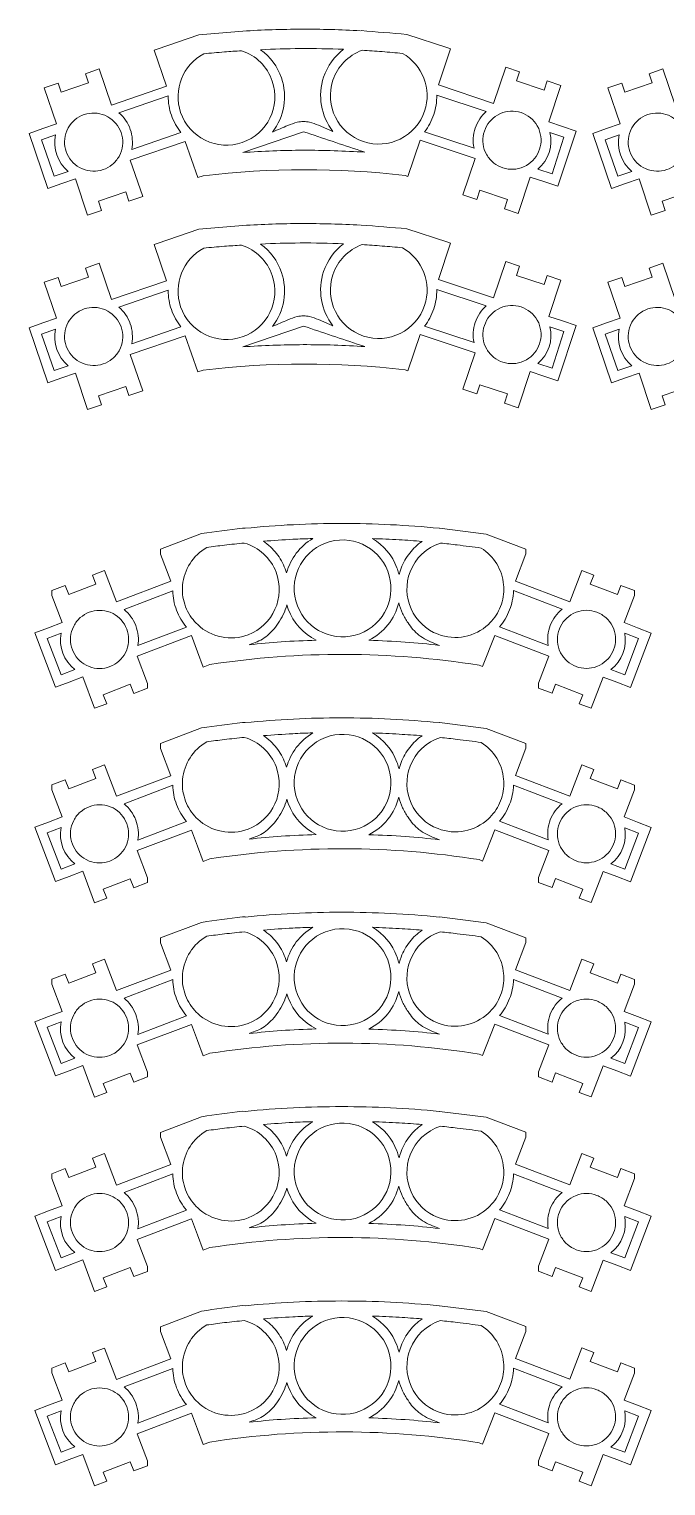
# Model space of a CAD drawing. Header units: millimetres. Extents: x 111 to 659, y 345 to 953.
# Drawn here: x 110.7 to 176.2, y 643.6 to 793.5 of the extents above; entities that cross this region are included whole.
import ezdxf

# ---------------------------------------------------------------- set-up
doc = ezdxf.new("R2010")
doc.units = ezdxf.units.MM
doc.header["$MEASUREMENT"] = 0
doc.layers.get('0').update_dxf_attribs({"linetype": 'CONTINUOUS', "lineweight": 0})

msp = doc.modelspace()

# ---------------------------------------------------------------- linework, layer by layer
for p, q in [((132.69, 793.25), (128.18, 792.86)), ((153.78, 791.52), (149.57, 792.91)), ((128.18, 792.86), (123.87, 791.41)), ((152.83, 787.71), (154.08, 791.42)), ((123.57, 791.3), (124.85, 787.57)), ((123.87, 790.41), (123.87, 790.41)), ((117.93, 789.36), (116.51, 788.87)), ((116.51, 788.87), (116.83, 787.93)), ((119.19, 785.63), (117.93, 789.36)), ((159.75, 789.53), (158.5, 785.8)), ((161.16, 789.07), (159.75, 789.53)), ((160.85, 788.12), (161.16, 789.07)), ((175.93, 789.36), (174.51, 788.87)), ((174.51, 788.87), (174.83, 787.93)), ((177.19, 785.63), (175.93, 789.36)), ((113.68, 787.91), (112.27, 787.43)), ((112.27, 787.43), (113.54, 783.7)), ((114, 786.97), (113.68, 787.91)), ((116.83, 787.93), (114, 786.97)), ((124.85, 787.57), (119.19, 785.63)), ((158.5, 785.8), (152.83, 787.71)), ((163.69, 787.17), (160.85, 788.12)), ((164.01, 788.12), (163.69, 787.17)), ((165.42, 787.64), (164.01, 788.12)), ((164.17, 783.9), (165.42, 787.64)), ((171.68, 787.91), (170.27, 787.43)), ((170.27, 787.43), (171.54, 783.7)), ((172, 786.97), (171.68, 787.91)), ((174.83, 787.93), (172, 786.97)), ((112.12, 783.22), (110.71, 782.73)), ((110.71, 782.73), (112.64, 777.07)), ((113.54, 783.7), (112.12, 783.22)), ((165.59, 783.43), (164.17, 783.9)), ((165.1, 777.28), (167.01, 782.95)), ((167.01, 782.95), (165.59, 783.43)), ((170.12, 783.22), (168.71, 782.73)), ((168.71, 782.73), (170.64, 777.07)), ((171.54, 783.7), (170.12, 783.22)), ((121.12, 779.97), (126.78, 781.9)), ((126.78, 781.9), (128.06, 778.18)), ((149.67, 778.3), (150.93, 782.03)), ((150.93, 782.03), (156.6, 780.14)), ((122.4, 776.24), (121.12, 779.97)), ((156.6, 780.14), (155.35, 776.4)), ((114.06, 777.56), (115.47, 778.04)), ((115.47, 778.04), (116.73, 774.31)), ((128.06, 778.18), (128.61, 778.36)), ((149.39, 778.39), (149.67, 778.3)), ((161.02, 774.5), (162.27, 778.23)), ((162.27, 778.23), (163.68, 777.76)), ((172.06, 777.56), (173.47, 778.04)), ((173.47, 778.04), (174.73, 774.31)), ((112.64, 777.07), (114.06, 777.56)), ((117.83, 775.74), (120.66, 776.7)), ((120.66, 776.7), (120.98, 775.77)), ((156.76, 775.92), (157.08, 776.87)), ((157.08, 776.87), (159.92, 775.92)), ((163.68, 777.76), (165.1, 777.28)), ((170.64, 777.07), (172.06, 777.56)), ((175.83, 775.74), (178.66, 776.7)), ((118.15, 774.8), (117.83, 775.74)), ((120.98, 775.77), (122.4, 776.24)), ((155.35, 776.4), (156.76, 775.92)), ((159.92, 775.92), (159.61, 774.97)), ((159.61, 774.97), (161.02, 774.5)), ((176.15, 774.8), (175.83, 775.74)), ((116.73, 774.31), (118.15, 774.8)), ((174.73, 774.31), (176.15, 774.8)), ((128.18, 772.86), (123.87, 771.41)), ((132.69, 773.25), (128.18, 772.86)), ((153.78, 771.52), (149.57, 772.91)), ((123.57, 771.3), (124.85, 767.57)), ((152.83, 767.71), (154.08, 771.42)), ((117.93, 769.36), (116.51, 768.87)), ((119.19, 765.63), (117.93, 769.36)), ((123.87, 770.41), (123.87, 770.41)), ((159.75, 769.53), (158.5, 765.8)), ((161.16, 769.07), (159.75, 769.53)), ((160.85, 768.12), (161.16, 769.07)), ((175.93, 769.36), (174.51, 768.87)), ((177.19, 765.63), (175.93, 769.36)), ((113.68, 767.91), (112.27, 767.43)), ((112.27, 767.43), (113.54, 763.7)), ((114, 766.97), (113.68, 767.91)), ((116.83, 767.93), (114, 766.97)), ((116.51, 768.87), (116.83, 767.93)), ((124.85, 767.57), (119.19, 765.63)), ((158.5, 765.8), (152.83, 767.71)), ((163.69, 767.17), (160.85, 768.12)), ((164.01, 768.12), (163.69, 767.17)), ((165.42, 767.64), (164.01, 768.12)), ((164.17, 763.9), (165.42, 767.64)), ((171.68, 767.91), (170.27, 767.43)), ((170.27, 767.43), (171.54, 763.7)), ((172, 766.97), (171.68, 767.91)), ((174.83, 767.93), (172, 766.97)), ((174.51, 768.87), (174.83, 767.93)), ((112.12, 763.22), (110.71, 762.73)), ((113.54, 763.7), (112.12, 763.22)), ((165.59, 763.43), (164.17, 763.9)), ((165.1, 757.28), (167.01, 762.95)), ((167.01, 762.95), (165.59, 763.43)), ((170.12, 763.22), (168.71, 762.73)), ((171.54, 763.7), (170.12, 763.22)), ((110.71, 762.73), (112.64, 757.07)), ((121.12, 759.97), (126.78, 761.9)), ((126.78, 761.9), (128.06, 758.18)), ((149.67, 758.3), (150.93, 762.03)), ((150.93, 762.03), (156.6, 760.14)), ((168.71, 762.73), (170.64, 757.07)), ((122.4, 756.24), (121.12, 759.97)), ((156.6, 760.14), (155.35, 756.4)), ((112.64, 757.07), (114.06, 757.56)), ((114.06, 757.56), (115.47, 758.04)), ((115.47, 758.04), (116.73, 754.31)), ((128.06, 758.18), (128.61, 758.36)), ((149.39, 758.39), (149.67, 758.3)), ((161.02, 754.5), (162.27, 758.23)), ((162.27, 758.23), (163.68, 757.76)), ((163.68, 757.76), (165.1, 757.28)), ((170.64, 757.07), (172.06, 757.56)), ((172.06, 757.56), (173.47, 758.04)), ((173.47, 758.04), (174.73, 754.31)), ((117.83, 755.74), (120.66, 756.7)), ((118.15, 754.8), (117.83, 755.74)), ((120.66, 756.7), (120.98, 755.77)), ((120.98, 755.77), (122.4, 756.24)), ((155.35, 756.4), (156.76, 755.92)), ((156.76, 755.92), (157.08, 756.87)), ((157.08, 756.87), (159.92, 755.92)), ((159.92, 755.92), (159.61, 754.97)), ((175.83, 755.74), (178.66, 756.7)), ((176.15, 754.8), (175.83, 755.74)), ((116.73, 754.31), (118.15, 754.8)), ((159.61, 754.97), (161.02, 754.5)), ((174.73, 754.31), (176.15, 754.8)), ((132.65, 742.12), (132.93, 742.1)), ((157.74, 741.5), (152.92, 742.1)), ((128.45, 741.55), (124.21, 739.94)), ((161.83, 739.96), (157.74, 741.5)), ((124.21, 739.44), (124.21, 739.94)), ((124.21, 739.44), (125.28, 736.64)), ((160.75, 736.67), (161.83, 739.46)), ((161.83, 739.96), (161.83, 739.46)), ((118.45, 737.75), (117.22, 737.28)), ((119.69, 734.52), (118.45, 737.75)), ((167.58, 737.76), (166.34, 734.53)), ((168.81, 737.28), (167.58, 737.76)), ((114.43, 736.22), (113.04, 735.69)), ((114.78, 735.29), (114.43, 736.22)), ((117.58, 736.35), (114.78, 735.29)), ((117.22, 737.28), (117.58, 736.35)), ((125.28, 736.64), (119.69, 734.52)), ((166.34, 734.53), (160.75, 736.67)), ((168.45, 736.36), (168.81, 737.28)), ((171.24, 735.29), (168.45, 736.36)), ((171.6, 736.22), (171.24, 735.29)), ((172.99, 735.68), (171.6, 736.22)), ((113.04, 735.69), (113.04, 735.19)), ((113.04, 735.19), (114.09, 732.39)), ((171.93, 732.39), (172.99, 735.18)), ((172.99, 735.18), (172.99, 735.68)), ((112.7, 731.86), (111.3, 731.33)), ((114.09, 732.39), (112.7, 731.86)), ((173.32, 731.86), (171.93, 732.39)), ((174.72, 731.32), (173.32, 731.86)), ((111.3, 731.33), (113.43, 725.74)), ((121.81, 728.93), (127.4, 731.05)), ((127.4, 731.05), (128.04, 729.39)), ((157.37, 727.86), (158.62, 731.08)), ((158.62, 731.08), (164.2, 728.94)), ((172.57, 725.73), (174.72, 731.32)), ((122.88, 726.14), (121.81, 728.93)), ((128.04, 729.39), (128.63, 727.82)), ((164.2, 728.94), (163.12, 726.16)), ((128.63, 727.82), (129.31, 728.08)), ((157.01, 728), (157.37, 727.86)), ((157.54, 728.3), (157.54, 728.3)), ((113.43, 725.74), (114.82, 726.27)), ((114.82, 726.27), (116.23, 726.81)), ((116.23, 726.81), (117.45, 723.57)), ((118.33, 724.97), (121.12, 726.04)), ((121.12, 726.04), (121.48, 725.1)), ((121.48, 725.1), (122.88, 725.64)), ((122.88, 726.14), (122.88, 725.64)), ((163.12, 725.66), (163.12, 726.16)), ((163.12, 725.66), (164.53, 725.12)), ((164.53, 725.12), (164.88, 726.05)), ((164.88, 726.05), (167.67, 724.97)), ((168.54, 723.58), (169.78, 726.79)), ((169.78, 726.79), (171.18, 726.27)), ((171.18, 726.27), (172.57, 725.73)), ((117.45, 723.57), (118.69, 724.04)), ((118.69, 724.04), (118.33, 724.97)), ((167.67, 724.97), (167.31, 724.04)), ((167.31, 724.04), (168.54, 723.58)), ((128.45, 721.55), (124.21, 719.94)), ((132.65, 722.12), (132.93, 722.1)), ((157.74, 721.5), (152.92, 722.1)), ((161.83, 719.96), (157.74, 721.5)), ((124.21, 719.44), (124.21, 719.94)), ((160.75, 716.67), (161.83, 719.46)), ((161.83, 719.96), (161.83, 719.46)), ((124.21, 719.44), (125.28, 716.64)), ((118.45, 717.75), (117.22, 717.28)), ((117.22, 717.28), (117.58, 716.35)), ((119.69, 714.52), (118.45, 717.75)), ((125.28, 716.64), (119.69, 714.52)), ((166.34, 714.53), (160.75, 716.67)), ((167.58, 717.76), (166.34, 714.53)), ((168.81, 717.28), (167.58, 717.76)), ((168.45, 716.36), (168.81, 717.28)), ((114.43, 716.22), (113.04, 715.69)), ((113.04, 715.69), (113.04, 715.19)), ((113.04, 715.19), (114.09, 712.39)), ((114.78, 715.29), (114.43, 716.22)), ((117.58, 716.35), (114.78, 715.29)), ((171.24, 715.29), (168.45, 716.36)), ((171.6, 716.22), (171.24, 715.29)), ((172.99, 715.68), (171.6, 716.22)), ((171.93, 712.39), (172.99, 715.18)), ((172.99, 715.18), (172.99, 715.68)), ((114.09, 712.39), (112.7, 711.86)), ((173.32, 711.86), (171.93, 712.39)), ((112.7, 711.86), (111.3, 711.33)), ((111.3, 711.33), (113.43, 705.74)), ((121.81, 708.93), (127.4, 711.05)), ((127.4, 711.05), (128.04, 709.39)), ((157.37, 707.86), (158.62, 711.08)), ((158.62, 711.08), (164.2, 708.94)), ((172.57, 705.73), (174.72, 711.32)), ((174.72, 711.32), (173.32, 711.86)), ((128.04, 709.39), (128.63, 707.82)), ((122.88, 706.14), (121.81, 708.93)), ((128.63, 707.82), (129.31, 708.08)), ((157.01, 708), (157.37, 707.86)), ((157.54, 708.3), (157.54, 708.3)), ((164.2, 708.94), (163.12, 706.16)), ((113.43, 705.74), (114.82, 706.27)), ((114.82, 706.27), (116.23, 706.81)), ((116.23, 706.81), (117.45, 703.57)), ((118.33, 704.97), (121.12, 706.04)), ((121.12, 706.04), (121.48, 705.1)), ((122.88, 706.14), (122.88, 705.64)), ((163.12, 705.66), (163.12, 706.16)), ((164.53, 705.12), (164.88, 706.05)), ((164.88, 706.05), (167.67, 704.97)), ((168.54, 703.58), (169.78, 706.79)), ((169.78, 706.79), (171.18, 706.27)), ((171.18, 706.27), (172.57, 705.73)), ((118.69, 704.04), (118.33, 704.97)), ((121.48, 705.1), (122.88, 705.64)), ((163.12, 705.66), (164.53, 705.12)), ((167.67, 704.97), (167.31, 704.04)), ((117.45, 703.57), (118.69, 704.04)), ((167.31, 704.04), (168.54, 703.58)), ((128.45, 701.55), (124.21, 699.94)), ((132.65, 702.12), (132.93, 702.1)), ((157.74, 701.5), (152.92, 702.1)), ((161.83, 699.96), (157.74, 701.5)), ((124.21, 699.44), (124.21, 699.94)), ((124.21, 699.44), (125.28, 696.64)), ((160.75, 696.67), (161.83, 699.46)), ((161.83, 699.96), (161.83, 699.46)), ((118.45, 697.75), (117.22, 697.28)), ((117.22, 697.28), (117.58, 696.35)), ((119.69, 694.52), (118.45, 697.75)), ((167.58, 697.76), (166.34, 694.53)), ((168.81, 697.28), (167.58, 697.76)), ((168.45, 696.36), (168.81, 697.28)), ((114.43, 696.22), (113.04, 695.69)), ((113.04, 695.69), (113.04, 695.19)), ((114.78, 695.29), (114.43, 696.22)), ((117.58, 696.35), (114.78, 695.29)), ((125.28, 696.64), (119.69, 694.52)), ((166.34, 694.53), (160.75, 696.67)), ((171.24, 695.29), (168.45, 696.36)), ((171.6, 696.22), (171.24, 695.29)), ((172.99, 695.68), (171.6, 696.22)), ((172.99, 695.18), (172.99, 695.68)), ((113.04, 695.19), (114.09, 692.39)), ((171.93, 692.39), (172.99, 695.18)), ((112.7, 691.86), (111.3, 691.33)), ((111.3, 691.33), (113.43, 685.74)), ((114.09, 692.39), (112.7, 691.86)), ((121.81, 688.93), (127.4, 691.05)), ((127.4, 691.05), (128.04, 689.39)), ((157.37, 687.86), (158.62, 691.08)), ((158.62, 691.08), (164.2, 688.94)), ((173.32, 691.86), (171.93, 692.39)), ((172.57, 685.73), (174.72, 691.32)), ((174.72, 691.32), (173.32, 691.86)), ((122.88, 686.14), (121.81, 688.93)), ((128.04, 689.39), (128.63, 687.82)), ((128.63, 687.82), (129.31, 688.08)), ((157.01, 688), (157.37, 687.86)), ((157.54, 688.3), (157.54, 688.3)), ((164.2, 688.94), (163.12, 686.16)), ((114.82, 686.27), (116.23, 686.81)), ((116.23, 686.81), (117.45, 683.57)), ((168.54, 683.58), (169.78, 686.79)), ((169.78, 686.79), (171.18, 686.27)), ((113.43, 685.74), (114.82, 686.27)), ((118.33, 684.97), (121.12, 686.04)), ((121.12, 686.04), (121.48, 685.1)), ((121.48, 685.1), (122.88, 685.64)), ((122.88, 686.14), (122.88, 685.64)), ((163.12, 685.66), (163.12, 686.16)), ((163.12, 685.66), (164.53, 685.12)), ((164.53, 685.12), (164.88, 686.05)), ((164.88, 686.05), (167.67, 684.97)), ((171.18, 686.27), (172.57, 685.73)), ((117.45, 683.57), (118.69, 684.04)), ((118.69, 684.04), (118.33, 684.97)), ((167.67, 684.97), (167.31, 684.04)), ((167.31, 684.04), (168.54, 683.58)), ((132.65, 682.12), (132.93, 682.1)), ((157.74, 681.5), (152.92, 682.1)), ((128.45, 681.55), (124.21, 679.94)), ((161.83, 679.96), (157.74, 681.5)), ((124.21, 679.44), (124.21, 679.94)), ((124.21, 679.44), (125.28, 676.64)), ((160.75, 676.67), (161.83, 679.46)), ((161.83, 679.96), (161.83, 679.46)), ((118.45, 677.75), (117.22, 677.28)), ((119.69, 674.52), (118.45, 677.75)), ((167.58, 677.76), (166.34, 674.53)), ((168.81, 677.28), (167.58, 677.76)), ((114.43, 676.22), (113.04, 675.69)), ((114.78, 675.29), (114.43, 676.22)), ((117.58, 676.35), (114.78, 675.29)), ((117.22, 677.28), (117.58, 676.35)), ((125.28, 676.64), (119.69, 674.52)), ((166.34, 674.53), (160.75, 676.67)), ((168.45, 676.36), (168.81, 677.28)), ((171.24, 675.29), (168.45, 676.36)), ((171.6, 676.22), (171.24, 675.29)), ((172.99, 675.68), (171.6, 676.22)), ((113.04, 675.69), (113.04, 675.19)), ((113.04, 675.19), (114.09, 672.39)), ((171.93, 672.39), (172.99, 675.18)), ((172.99, 675.18), (172.99, 675.68)), ((112.7, 671.86), (111.3, 671.33)), ((114.09, 672.39), (112.7, 671.86)), ((173.32, 671.86), (171.93, 672.39)), ((174.72, 671.32), (173.32, 671.86)), ((111.3, 671.33), (113.43, 665.74)), ((121.81, 668.93), (127.4, 671.05)), ((127.4, 671.05), (128.04, 669.39)), ((157.37, 667.86), (158.62, 671.08)), ((158.62, 671.08), (164.2, 668.94)), ((172.57, 665.73), (174.72, 671.32)), ((122.88, 666.14), (121.81, 668.93)), ((128.04, 669.39), (128.63, 667.82)), ((164.2, 668.94), (163.12, 666.16)), ((128.63, 667.82), (129.31, 668.08)), ((157.01, 668), (157.37, 667.86)), ((157.54, 668.3), (157.54, 668.3)), ((113.43, 665.74), (114.82, 666.27)), ((114.82, 666.27), (116.23, 666.81)), ((116.23, 666.81), (117.45, 663.57)), ((118.33, 664.97), (121.12, 666.04)), ((121.12, 666.04), (121.48, 665.1)), ((121.48, 665.1), (122.88, 665.64)), ((122.88, 666.14), (122.88, 665.64)), ((163.12, 665.66), (163.12, 666.16)), ((163.12, 665.66), (164.53, 665.12)), ((164.53, 665.12), (164.88, 666.05)), ((164.88, 666.05), (167.67, 664.97)), ((168.54, 663.58), (169.78, 666.79)), ((169.78, 666.79), (171.18, 666.27)), ((171.18, 666.27), (172.57, 665.73)), ((117.45, 663.57), (118.69, 664.04)), ((118.69, 664.04), (118.33, 664.97)), ((167.67, 664.97), (167.31, 664.04)), ((167.31, 664.04), (168.54, 663.58)), ((128.45, 661.55), (124.21, 659.94)), ((132.65, 662.12), (132.93, 662.1)), ((157.74, 661.5), (152.92, 662.1)), ((161.83, 659.96), (157.74, 661.5)), ((124.21, 659.44), (124.21, 659.94)), ((161.83, 659.96), (161.83, 659.46)), ((124.21, 659.44), (125.28, 656.64)), ((160.75, 656.67), (161.83, 659.46)), ((118.45, 657.75), (117.22, 657.28)), ((117.22, 657.28), (117.58, 656.35)), ((119.69, 654.52), (118.45, 657.75)), ((125.28, 656.64), (119.69, 654.52)), ((166.34, 654.53), (160.75, 656.67)), ((167.58, 657.76), (166.34, 654.53)), ((168.81, 657.28), (167.58, 657.76)), ((168.45, 656.36), (168.81, 657.28)), ((114.43, 656.22), (113.04, 655.69)), ((113.04, 655.69), (113.04, 655.19)), ((113.04, 655.19), (114.09, 652.39)), ((114.78, 655.29), (114.43, 656.22)), ((117.58, 656.35), (114.78, 655.29)), ((171.24, 655.29), (168.45, 656.36)), ((171.6, 656.22), (171.24, 655.29)), ((172.99, 655.68), (171.6, 656.22)), ((171.93, 652.39), (172.99, 655.18)), ((172.99, 655.18), (172.99, 655.68)), ((114.09, 652.39), (112.7, 651.86)), ((173.32, 651.86), (171.93, 652.39)), ((112.7, 651.86), (111.3, 651.33)), ((111.3, 651.33), (113.43, 645.74)), ((121.81, 648.93), (127.4, 651.05)), ((127.4, 651.05), (128.04, 649.39)), ((157.37, 647.86), (158.62, 651.08)), ((158.62, 651.08), (164.2, 648.94)), ((172.57, 645.73), (174.72, 651.32)), ((174.72, 651.32), (173.32, 651.86)), ((128.04, 649.39), (128.63, 647.82)), ((122.88, 646.14), (121.81, 648.93)), ((128.63, 647.82), (129.31, 648.08)), ((157.01, 648), (157.37, 647.86)), ((157.54, 648.3), (157.54, 648.3)), ((164.2, 648.94), (163.12, 646.16)), ((113.43, 645.74), (114.82, 646.27)), ((114.82, 646.27), (116.23, 646.81)), ((116.23, 646.81), (117.45, 643.57)), ((118.33, 644.97), (121.12, 646.04)), ((121.12, 646.04), (121.48, 645.1)), ((122.88, 646.14), (122.88, 645.64)), ((163.12, 645.66), (163.12, 646.16)), ((164.53, 645.12), (164.88, 646.05)), ((164.88, 646.05), (167.67, 644.97)), ((168.54, 643.58), (169.78, 646.79)), ((169.78, 646.79), (171.18, 646.27)), ((171.18, 646.27), (172.57, 645.73)), ((118.69, 644.04), (118.33, 644.97)), ((121.48, 645.1), (122.88, 645.64)), ((163.12, 645.66), (164.53, 645.12)), ((167.67, 644.97), (167.31, 644.04)), ((117.45, 643.57), (118.69, 644.04)), ((167.31, 644.04), (168.54, 643.58))]:
    msp.add_line(p, q)
at = {"linetype": 'Continuous'}
for p, q in [((123.87, 791.41), (123.57, 791.3)), ((153.78, 791.52), (154.08, 791.42)), ((154.08, 791.42), (154.08, 791.42)), ((123.87, 771.41), (123.57, 771.3)), ((153.78, 771.52), (154.08, 771.42)), ((154.08, 771.42), (154.08, 771.42))]:
    msp.add_line(p, q, dxfattribs=at)
for points in [[(141.01, 788.52, 0.249943), (141.96, 782.93), (140.47, 783.57, 0.040299), (139.57, 783.87, 0.061267), (138.95, 783.95, 0.063234), (138.29, 783.87, 0.040978), (137.32, 783.54, -0.000466), (135.78, 782.88, -0.020956), (135.75, 782.86, 0.251324), (136.67, 788.43, 0.155447), (134.52, 791.34, -0.011132), (138.58, 791.45, -0.01006), (143.07, 791.38, 0.150635), (141.01, 788.52)], [(135.73, 788.11, -0.414146), (132.62, 781.79, -0.415148), (126.3, 784.89, -0.36832), (128.67, 790.92, -0.004352), (130.8, 791.11, -0.005285), (132.57, 791.23, -0.23498), (135.73, 788.11)], [(141.96, 788.19, -0.11269), (143.1, 790.07, -0.111328), (144.96, 791.28, -0.005111), (147.03, 791.14, -0.005084), (149.12, 790.96, -0.360646), (151.4, 785.03, -0.414337), (145.1, 781.88, -0.414185), (141.96, 788.19)], [(121.12, 783.14, -0.132628), (121.26, 781.08), (126.32, 782.83, -0.041693), (125.78, 783.65, -0.038876), (125.34, 784.61, -0.042088), (125.1, 785.54, -0.03848), (125.01, 786.59), (119.95, 784.84, -0.066325), (120.64, 784.08, -0.064288), (121.12, 783.14)], [(156.6, 783.27, 0.132628), (156.49, 781.21), (151.4, 782.89, 0.041693), (151.93, 783.71, 0.038876), (152.35, 784.68, 0.042088), (152.58, 785.62, 0.03848), (152.65, 786.67), (157.74, 784.99, 0.066325), (157.07, 784.22, 0.064288), (156.6, 783.27)], [(116.37, 784.66, 0.088924), (115.41, 784.11, 0.092954), (114.73, 783.29), (114.58, 782.98, 0.087529), (114.36, 781.89, 0.092877), (114.52, 780.85, 0.186269), (115.89, 779.22), (116.2, 779.07, 0.18288), (118.32, 779, 0.092851), (119.25, 779.52, 0.088925), (119.96, 780.36), (120.11, 780.67, 0.184249), (120.17, 782.81, 0.087631), (119.62, 783.76, 0.090656), (118.8, 784.44), (118.49, 784.59, 0.184413), (116.37, 784.66)], [(161.32, 784.87, -0.088924), (162.29, 784.33, -0.092954), (162.98, 783.52), (163.14, 783.22, -0.087529), (163.38, 782.13, -0.092877), (163.23, 781.09, -0.186269), (161.89, 779.44), (161.58, 779.28, -0.18288), (159.46, 779.18, -0.092851), (158.52, 779.68, -0.088925), (157.8, 780.52), (157.64, 780.82, -0.184249), (157.55, 782.96, -0.087631), (158.09, 783.92, -0.090656), (158.9, 784.61), (159.2, 784.77, -0.184413), (161.32, 784.87)], [(174.37, 784.66, 0.088924), (173.41, 784.11, 0.092954), (172.73, 783.29), (172.58, 782.98, 0.087529), (172.36, 781.89, 0.092877), (172.52, 780.85, 0.186269), (173.89, 779.22), (174.2, 779.07, 0.18288), (176.32, 779, 0.092851), (177.25, 779.52, 0.088925), (177.96, 780.36), (178.11, 780.67, 0.184249), (178.17, 782.81, 0.087631), (177.62, 783.76, 0.090656), (176.8, 784.44), (176.49, 784.59, 0.184413), (174.37, 784.66)], [(113.28, 778.32), (114.74, 778.81, -0.285719), (113.43, 782.58), (111.99, 782.08), (113.28, 778.32)], [(145.26, 780.79, 0.016629), (138.9, 780.99, 0.017038), (132.69, 780.76), (138.95, 782.9, 0.000592), (144.82, 780.93, 0.007952), (145.26, 780.79)], [(164.51, 778.57), (163.05, 779.04, 0.285719), (164.29, 782.83), (165.74, 782.35), (164.51, 778.57)], [(171.28, 778.32), (172.74, 778.81, -0.285719), (171.43, 782.58), (169.99, 782.08), (171.28, 778.32)], [(135.73, 768.11, -0.414146), (132.62, 761.79, -0.415148), (126.3, 764.89, -0.36832), (128.67, 770.92, -0.004352), (130.8, 771.11, -0.005285), (132.57, 771.23, -0.23498), (135.73, 768.11)], [(141.01, 768.52, 0.249943), (141.96, 762.93), (140.47, 763.57, 0.040299), (139.57, 763.87, 0.061267), (138.95, 763.95, 0.063234), (138.29, 763.87, 0.040978), (137.32, 763.54, -0.000466), (135.78, 762.88, -0.020956), (135.75, 762.86, 0.251324), (136.67, 768.43, 0.155447), (134.52, 771.34, -0.011132), (138.58, 771.45, -0.01006), (143.07, 771.38, 0.150635), (141.01, 768.52)], [(141.96, 768.19, -0.11269), (143.1, 770.07, -0.111328), (144.96, 771.28, -0.005111), (147.03, 771.14, -0.005084), (149.12, 770.96, -0.360646), (151.4, 765.03, -0.414337), (145.1, 761.88, -0.414185), (141.96, 768.19)], [(121.12, 763.14, -0.132628), (121.26, 761.08), (126.32, 762.83, -0.041693), (125.78, 763.65, -0.038876), (125.34, 764.61, -0.042088), (125.1, 765.54, -0.03848), (125.01, 766.59), (119.95, 764.84, -0.066325), (120.64, 764.08, -0.064288), (121.12, 763.14)], [(156.6, 763.27, 0.132628), (156.49, 761.21), (151.4, 762.89, 0.041693), (151.93, 763.71, 0.038876), (152.35, 764.68, 0.042088), (152.58, 765.62, 0.03848), (152.65, 766.67), (157.74, 764.99, 0.066325), (157.07, 764.22, 0.064288), (156.6, 763.27)], [(116.37, 764.66, 0.088924), (115.41, 764.11, 0.092954), (114.73, 763.29), (114.58, 762.98, 0.087529), (114.36, 761.89, 0.092877), (114.52, 760.85, 0.186269), (115.89, 759.22), (116.2, 759.07, 0.18288), (118.32, 759, 0.092851), (119.25, 759.52, 0.088925), (119.96, 760.36), (120.11, 760.67, 0.184249), (120.17, 762.81, 0.087631), (119.62, 763.76, 0.090656), (118.8, 764.44), (118.49, 764.59, 0.184413), (116.37, 764.66)], [(161.32, 764.87, -0.088924), (162.29, 764.33, -0.092954), (162.98, 763.52), (163.14, 763.22, -0.087529), (163.38, 762.13, -0.092877), (163.23, 761.09, -0.186269), (161.89, 759.44), (161.58, 759.28, -0.18288), (159.46, 759.18, -0.092851), (158.52, 759.68, -0.088925), (157.8, 760.52), (157.64, 760.82, -0.184249), (157.55, 762.96, -0.087631), (158.09, 763.92, -0.090656), (158.9, 764.61), (159.2, 764.77, -0.184413), (161.32, 764.87)], [(174.37, 764.66, 0.088924), (173.41, 764.11, 0.092954), (172.73, 763.29), (172.58, 762.98, 0.087529), (172.36, 761.89, 0.092877), (172.52, 760.85, 0.186269), (173.89, 759.22), (174.2, 759.07, 0.18288), (176.32, 759, 0.092851), (177.25, 759.52, 0.088925), (177.96, 760.36), (178.11, 760.67, 0.184249), (178.17, 762.81, 0.087631), (177.62, 763.76, 0.090656), (176.8, 764.44), (176.49, 764.59, 0.184413), (174.37, 764.66)], [(113.28, 758.32), (114.74, 758.81, -0.285719), (113.43, 762.58), (111.99, 762.08), (113.28, 758.32)], [(145.26, 760.79, 0.016629), (138.9, 760.99, 0.017038), (132.69, 760.76), (138.95, 762.9, 0.000592), (144.82, 760.93, 0.007952), (145.26, 760.79)], [(164.51, 758.57), (163.05, 759.04, 0.285719), (164.29, 762.83), (165.74, 762.35), (164.51, 758.57)], [(171.28, 758.32), (172.74, 758.81, -0.285719), (171.43, 762.58), (169.99, 762.08), (171.28, 758.32)], [(133.23, 731.14, -0.287831), (128.05, 732.18), (127.91, 732.32, -0.052854), (127.28, 733.1, -0.050815), (126.8, 734.03, -0.102063), (126.48, 736.04), (126.5, 736.24, -0.24494), (128.98, 740.12, -0.00509), (130.8, 740.36, -0.004547), (132.85, 740.58, -0.236269), (136.12, 737.57, -0.414028), (133.23, 731.14)], [(137.05, 737.93, 0.077823), (136.16, 739.51, 0.076395), (134.81, 740.76, -0.005371), (137.83, 740.96, -0.007873), (139.89, 741.04, 0.194251), (137.2, 737.5), (137.05, 737.93)], [(147.61, 737.68, -0.415192), (144.73, 731.25, -0.413691), (138.31, 734.13, -0.413162), (141.19, 740.57, -0.414145), (147.61, 737.68)], [(148.98, 737.98, 0.013291), (148.84, 737.58, 0.02236), (148.77, 737.33, 0.004326), (148.61, 737.88, 0.014539), (148.55, 738.04, 0.16748), (146.03, 741.04, -0.00559), (148.79, 740.91, -0.006552), (151.14, 740.75, 0.076515), (149.87, 739.55, 0.074146), (148.98, 737.98)], [(159.53, 736.27), (159.54, 736.07, -0.054425), (159.49, 735.05, -0.053487), (159.22, 734.05, -0.100953), (158.12, 732.35), (157.98, 732.21, -0.287067), (152.78, 731.19, -0.415558), (149.91, 737.62, -0.226917), (153.02, 740.57, -0.007068), (154.76, 740.38, -0.005027), (157.21, 740.06, -0.236584), (159.53, 736.27)], [(121.68, 732.08, 0.06475), (121.18, 733, 0.065968), (120.47, 733.75), (125.49, 735.66, 0.044697), (125.59, 734.66, 0.043134), (125.88, 733.67, 0.041118), (126.32, 732.75, 0.041962), (126.9, 731.93), (121.89, 730.02, 0.069681), (121.93, 731.04, 0.065961), (121.68, 732.08)], [(164.33, 732.1, 0.132628), (164.12, 730.04), (159.12, 731.96, 0.041693), (159.69, 732.76, 0.038876), (160.15, 733.7, 0.042088), (160.42, 734.63, 0.03848), (160.55, 735.68), (165.56, 733.76, 0.066325), (164.84, 733.02, 0.064288), (164.33, 732.1)], [(119.02, 727.86, -0.182868), (116.89, 727.86), (116.58, 728, -0.184268), (115.16, 729.6, -0.182216), (115.16, 731.73), (115.3, 732.04, -0.090804), (115.97, 732.9, -0.092576), (116.9, 733.45, -0.093671), (117.94, 733.65, -0.089911), (119.03, 733.45), (119.34, 733.32, -0.091831), (120.18, 732.66, -0.08886), (120.75, 731.72, -0.181041), (120.75, 729.59), (120.61, 729.29, -0.181394), (119.02, 727.86)], [(133.34, 730.11), (133.59, 730.22, 0.100766), (135.05, 730.93, 0.086609), (136.33, 732.32, 0.043118), (136.86, 733.23, 0.043491), (137.23, 734.21), (137.37, 733.78, 0.186024), (140.24, 730.58, 0.009334), (136.65, 730.41, 0.010074), (133.34, 730.11)], [(149.7, 732.37, 0.091045), (150.82, 731.11, 0.084168), (152.43, 730.25), (152.94, 730.05, 0.010209), (149.41, 730.38, 0.009685), (145.67, 730.57, 0.106995), (147.62, 732.15, 0.105702), (148.75, 734.42, 0.045155), (149.14, 733.34, 0.046146), (149.7, 732.37)], [(169.12, 733.46, -0.088924), (170.07, 732.88, -0.092954), (170.72, 732.04), (170.86, 731.73, -0.087529), (171.05, 730.63, -0.092877), (170.85, 729.6, -0.186269), (169.43, 728.01), (169.11, 727.87, -0.18288), (166.99, 727.87, -0.092851), (166.08, 728.42, -0.088925), (165.4, 729.29), (165.26, 729.6, -0.184249), (165.27, 731.74, -0.087631), (165.85, 732.67, -0.090656), (166.69, 733.32), (167, 733.46, -0.184413), (169.12, 733.46)], [(113.99, 727.03), (115.42, 727.57, -0.285719), (114, 731.3), (112.57, 730.75), (113.99, 727.03)], [(172, 727.03), (170.57, 727.56, 0.285719), (171.99, 731.29), (173.42, 730.74), (172, 727.03)], [(137.05, 717.93, 0.077823), (136.16, 719.51, 0.076395), (134.81, 720.76, -0.005371), (137.83, 720.96, -0.007873), (139.89, 721.04, 0.194251), (137.2, 717.5), (137.05, 717.93)], [(148.98, 717.98, 0.013291), (148.84, 717.58, 0.02236), (148.77, 717.33, 0.004326), (148.61, 717.88, 0.014539), (148.55, 718.04, 0.16748), (146.03, 721.04, -0.00559), (148.79, 720.91, -0.006552), (151.14, 720.75, 0.076515), (149.87, 719.55, 0.074146), (148.98, 717.98)], [(133.23, 711.14, -0.287831), (128.05, 712.18), (127.91, 712.32, -0.052854), (127.28, 713.1, -0.050815), (126.8, 714.03, -0.102063), (126.48, 716.04), (126.5, 716.24, -0.24494), (128.98, 720.12, -0.00509), (130.8, 720.36, -0.004547), (132.85, 720.58, -0.236269), (136.12, 717.57, -0.414028), (133.23, 711.14)], [(147.61, 717.68, -0.415192), (144.73, 711.25, -0.413691), (138.31, 714.13, -0.413162), (141.19, 720.57, -0.414145), (147.61, 717.68)], [(159.53, 716.27), (159.54, 716.07, -0.054425), (159.49, 715.05, -0.053487), (159.22, 714.05, -0.100953), (158.12, 712.35), (157.98, 712.21, -0.287067), (152.78, 711.19, -0.415558), (149.91, 717.62, -0.226917), (153.02, 720.57, -0.007068), (154.76, 720.38, -0.005027), (157.21, 720.06, -0.236584), (159.53, 716.27)], [(121.68, 712.08, 0.06475), (121.18, 713, 0.065968), (120.47, 713.75), (125.49, 715.66, 0.044697), (125.59, 714.66, 0.043134), (125.88, 713.67, 0.041118), (126.32, 712.75, 0.041962), (126.9, 711.93), (121.89, 710.02, 0.069681), (121.93, 711.04, 0.065961), (121.68, 712.08)], [(164.33, 712.1, 0.132628), (164.12, 710.04), (159.12, 711.96, 0.041693), (159.69, 712.76, 0.038876), (160.15, 713.7, 0.042088), (160.42, 714.63, 0.03848), (160.55, 715.68), (165.56, 713.76, 0.066325), (164.84, 713.02, 0.064288), (164.33, 712.1)], [(119.02, 707.86, -0.182868), (116.89, 707.86), (116.58, 708, -0.184268), (115.16, 709.6, -0.182216), (115.16, 711.73), (115.3, 712.04, -0.090804), (115.97, 712.9, -0.092576), (116.9, 713.45, -0.093671), (117.94, 713.65, -0.089911), (119.03, 713.45), (119.34, 713.32, -0.091831), (120.18, 712.66, -0.08886), (120.75, 711.72, -0.181041), (120.75, 709.59), (120.61, 709.29, -0.181394), (119.02, 707.86)], [(133.34, 710.11), (133.59, 710.22, 0.100766), (135.05, 710.93, 0.086609), (136.33, 712.32, 0.043118), (136.86, 713.23, 0.043491), (137.23, 714.21), (137.37, 713.78, 0.186024), (140.24, 710.58, 0.009334), (136.65, 710.41, 0.010074), (133.34, 710.11)], [(149.7, 712.37, 0.091045), (150.82, 711.11, 0.084168), (152.43, 710.25), (152.94, 710.05, 0.010209), (149.41, 710.38, 0.009685), (145.67, 710.57, 0.106995), (147.62, 712.15, 0.105702), (148.75, 714.42, 0.045155), (149.14, 713.34, 0.046146), (149.7, 712.37)], [(169.12, 713.46, -0.088924), (170.07, 712.88, -0.092954), (170.72, 712.04), (170.86, 711.73, -0.087529), (171.05, 710.63, -0.092877), (170.85, 709.6, -0.186269), (169.43, 708.01), (169.11, 707.87, -0.18288), (166.99, 707.87, -0.092851), (166.08, 708.42, -0.088925), (165.4, 709.29), (165.26, 709.6, -0.184249), (165.27, 711.74, -0.087631), (165.85, 712.67, -0.090656), (166.69, 713.32), (167, 713.46, -0.184413), (169.12, 713.46)], [(113.99, 707.03), (115.42, 707.57, -0.285719), (114, 711.3), (112.57, 710.75), (113.99, 707.03)], [(172, 707.03), (170.57, 707.56, 0.285719), (171.99, 711.29), (173.42, 710.74), (172, 707.03)], [(133.23, 691.14, -0.287831), (128.05, 692.18), (127.91, 692.32, -0.052854), (127.28, 693.1, -0.050815), (126.8, 694.03, -0.102063), (126.48, 696.04), (126.5, 696.24, -0.24494), (128.98, 700.12, -0.00509), (130.8, 700.36, -0.004547), (132.85, 700.58, -0.236269), (136.12, 697.57, -0.414028), (133.23, 691.14)], [(137.05, 697.93, 0.077823), (136.16, 699.51, 0.076395), (134.81, 700.76, -0.005371), (137.83, 700.96, -0.007873), (139.89, 701.04, 0.194251), (137.2, 697.5), (137.05, 697.93)], [(147.61, 697.68, -0.415192), (144.73, 691.25, -0.413691), (138.31, 694.13, -0.413162), (141.19, 700.57, -0.414145), (147.61, 697.68)], [(148.98, 697.98, 0.013291), (148.84, 697.58, 0.02236), (148.77, 697.33, 0.004326), (148.61, 697.88, 0.014539), (148.55, 698.04, 0.16748), (146.03, 701.04, -0.00559), (148.79, 700.91, -0.006552), (151.14, 700.75, 0.076515), (149.87, 699.55, 0.074146), (148.98, 697.98)], [(159.53, 696.27), (159.54, 696.07, -0.054425), (159.49, 695.05, -0.053487), (159.22, 694.05, -0.100953), (158.12, 692.35), (157.98, 692.21, -0.287067), (152.78, 691.19, -0.415558), (149.91, 697.62, -0.226917), (153.02, 700.57, -0.007068), (154.76, 700.38, -0.005027), (157.21, 700.06, -0.236584), (159.53, 696.27)], [(121.68, 692.08, 0.06475), (121.18, 693, 0.065968), (120.47, 693.75), (125.49, 695.66, 0.044697), (125.59, 694.66, 0.043134), (125.88, 693.67, 0.041118), (126.32, 692.75, 0.041962), (126.9, 691.93), (121.89, 690.02, 0.069681), (121.93, 691.04, 0.065961), (121.68, 692.08)], [(164.33, 692.1, 0.132628), (164.12, 690.04), (159.12, 691.96, 0.041693), (159.69, 692.76, 0.038876), (160.15, 693.7, 0.042088), (160.42, 694.63, 0.03848), (160.55, 695.68), (165.56, 693.76, 0.066325), (164.84, 693.02, 0.064288), (164.33, 692.1)], [(133.34, 690.11), (133.59, 690.22, 0.100766), (135.05, 690.93, 0.086609), (136.33, 692.32, 0.043118), (136.86, 693.23, 0.043491), (137.23, 694.21), (137.37, 693.78, 0.186024), (140.24, 690.58, 0.009334), (136.65, 690.41, 0.010074), (133.34, 690.11)], [(149.7, 692.37, 0.091045), (150.82, 691.11, 0.084168), (152.43, 690.25), (152.94, 690.05, 0.010209), (149.41, 690.38, 0.009685), (145.67, 690.57, 0.106995), (147.62, 692.15, 0.105702), (148.75, 694.42, 0.045155), (149.14, 693.34, 0.046146), (149.7, 692.37)], [(119.02, 687.86, -0.182868), (116.89, 687.86), (116.58, 688, -0.184268), (115.16, 689.6, -0.182216), (115.16, 691.73), (115.3, 692.04, -0.090804), (115.97, 692.9, -0.092576), (116.9, 693.45, -0.093671), (117.94, 693.65, -0.089911), (119.03, 693.45), (119.34, 693.32, -0.091831), (120.18, 692.66, -0.08886), (120.75, 691.72, -0.181041), (120.75, 689.59), (120.61, 689.29, -0.181394), (119.02, 687.86)], [(169.12, 693.46, -0.088924), (170.07, 692.88, -0.092954), (170.72, 692.04), (170.86, 691.73, -0.087529), (171.05, 690.63, -0.092877), (170.85, 689.6, -0.186269), (169.43, 688.01), (169.11, 687.87, -0.18288), (166.99, 687.87, -0.092851), (166.08, 688.42, -0.088925), (165.4, 689.29), (165.26, 689.6, -0.184249), (165.27, 691.74, -0.087631), (165.85, 692.67, -0.090656), (166.69, 693.32), (167, 693.46, -0.184413), (169.12, 693.46)], [(113.99, 687.03), (115.42, 687.57, -0.285719), (114, 691.3), (112.57, 690.75), (113.99, 687.03)], [(172, 687.03), (170.57, 687.56, 0.285719), (171.99, 691.29), (173.42, 690.74), (172, 687.03)], [(133.23, 671.14, -0.287831), (128.05, 672.18), (127.91, 672.32, -0.052854), (127.28, 673.1, -0.050815), (126.8, 674.03, -0.102063), (126.48, 676.04), (126.5, 676.24, -0.24494), (128.98, 680.12, -0.00509), (130.8, 680.36, -0.004547), (132.85, 680.58, -0.236269), (136.12, 677.57, -0.414028), (133.23, 671.14)], [(137.05, 677.93, 0.077823), (136.16, 679.51, 0.076395), (134.81, 680.76, -0.005371), (137.83, 680.96, -0.007873), (139.89, 681.04, 0.194251), (137.2, 677.5), (137.05, 677.93)], [(147.61, 677.68, -0.415192), (144.73, 671.25, -0.413691), (138.31, 674.13, -0.413162), (141.19, 680.57, -0.414145), (147.61, 677.68)], [(148.98, 677.98, 0.013291), (148.84, 677.58, 0.02236), (148.77, 677.33, 0.004326), (148.61, 677.88, 0.014539), (148.55, 678.04, 0.16748), (146.03, 681.04, -0.00559), (148.79, 680.91, -0.006552), (151.14, 680.75, 0.076515), (149.87, 679.55, 0.074146), (148.98, 677.98)], [(159.53, 676.27), (159.54, 676.07, -0.054425), (159.49, 675.05, -0.053487), (159.22, 674.05, -0.100953), (158.12, 672.35), (157.98, 672.21, -0.287067), (152.78, 671.19, -0.415558), (149.91, 677.62, -0.226917), (153.02, 680.57, -0.007068), (154.76, 680.38, -0.005027), (157.21, 680.06, -0.236584), (159.53, 676.27)], [(121.68, 672.08, 0.06475), (121.18, 673, 0.065968), (120.47, 673.75), (125.49, 675.66, 0.044697), (125.59, 674.66, 0.043134), (125.88, 673.67, 0.041118), (126.32, 672.75, 0.041962), (126.9, 671.93), (121.89, 670.02, 0.069681), (121.93, 671.04, 0.065961), (121.68, 672.08)], [(164.33, 672.1, 0.132628), (164.12, 670.04), (159.12, 671.96, 0.041693), (159.69, 672.76, 0.038876), (160.15, 673.7, 0.042088), (160.42, 674.63, 0.03848), (160.55, 675.68), (165.56, 673.76, 0.066325), (164.84, 673.02, 0.064288), (164.33, 672.1)], [(119.02, 667.86, -0.182868), (116.89, 667.86), (116.58, 668, -0.184268), (115.16, 669.6, -0.182216), (115.16, 671.73), (115.3, 672.04, -0.090804), (115.97, 672.9, -0.092576), (116.9, 673.45, -0.093671), (117.94, 673.65, -0.089911), (119.03, 673.45), (119.34, 673.32, -0.091831), (120.18, 672.66, -0.08886), (120.75, 671.72, -0.181041), (120.75, 669.59), (120.61, 669.29, -0.181394), (119.02, 667.86)], [(133.34, 670.11), (133.59, 670.22, 0.100766), (135.05, 670.93, 0.086609), (136.33, 672.32, 0.043118), (136.86, 673.23, 0.043491), (137.23, 674.21), (137.37, 673.78, 0.186024), (140.24, 670.58, 0.009334), (136.65, 670.41, 0.010074), (133.34, 670.11)], [(149.7, 672.37, 0.091045), (150.82, 671.11, 0.084168), (152.43, 670.25), (152.94, 670.05, 0.010209), (149.41, 670.38, 0.009685), (145.67, 670.57, 0.106995), (147.62, 672.15, 0.105702), (148.75, 674.42, 0.045155), (149.14, 673.34, 0.046146), (149.7, 672.37)], [(169.12, 673.46, -0.088924), (170.07, 672.88, -0.092954), (170.72, 672.04), (170.86, 671.73, -0.087529), (171.05, 670.63, -0.092877), (170.85, 669.6, -0.186269), (169.43, 668.01), (169.11, 667.87, -0.18288), (166.99, 667.87, -0.092851), (166.08, 668.42, -0.088925), (165.4, 669.29), (165.26, 669.6, -0.184249), (165.27, 671.74, -0.087631), (165.85, 672.67, -0.090656), (166.69, 673.32), (167, 673.46, -0.184413), (169.12, 673.46)], [(113.99, 667.03), (115.42, 667.57, -0.285719), (114, 671.3), (112.57, 670.75), (113.99, 667.03)], [(172, 667.03), (170.57, 667.56, 0.285719), (171.99, 671.29), (173.42, 670.74), (172, 667.03)], [(137.05, 657.93, 0.077823), (136.16, 659.51, 0.076395), (134.81, 660.76, -0.005371), (137.83, 660.96, -0.007873), (139.89, 661.04, 0.194251), (137.2, 657.5), (137.05, 657.93)], [(148.98, 657.98, 0.013291), (148.84, 657.58, 0.02236), (148.77, 657.33, 0.004326), (148.61, 657.88, 0.014539), (148.55, 658.04, 0.16748), (146.03, 661.04, -0.00559), (148.79, 660.91, -0.006552), (151.14, 660.75, 0.076515), (149.87, 659.55, 0.074146), (148.98, 657.98)], [(133.23, 651.14, -0.287831), (128.05, 652.18), (127.91, 652.32, -0.052854), (127.28, 653.1, -0.050815), (126.8, 654.03, -0.102063), (126.48, 656.04), (126.5, 656.24, -0.24494), (128.98, 660.12, -0.00509), (130.8, 660.36, -0.004547), (132.85, 660.58, -0.236269), (136.12, 657.57, -0.414028), (133.23, 651.14)], [(147.61, 657.68, -0.415192), (144.73, 651.25, -0.413691), (138.31, 654.13, -0.413162), (141.19, 660.57, -0.414145), (147.61, 657.68)], [(159.53, 656.27), (159.54, 656.07, -0.054425), (159.49, 655.05, -0.053487), (159.22, 654.05, -0.100953), (158.12, 652.35), (157.98, 652.21, -0.287067), (152.78, 651.19, -0.415558), (149.91, 657.62, -0.226917), (153.02, 660.57, -0.007068), (154.76, 660.38, -0.005027), (157.21, 660.06, -0.236584), (159.53, 656.27)], [(121.68, 652.08, 0.06475), (121.18, 653, 0.065968), (120.47, 653.75), (125.49, 655.66, 0.044697), (125.59, 654.66, 0.043134), (125.88, 653.67, 0.041118), (126.32, 652.75, 0.041962), (126.9, 651.93), (121.89, 650.02, 0.069681), (121.93, 651.04, 0.065961), (121.68, 652.08)], [(164.33, 652.1, 0.132628), (164.12, 650.04), (159.12, 651.96, 0.041693), (159.69, 652.76, 0.038876), (160.15, 653.7, 0.042088), (160.42, 654.63, 0.03848), (160.55, 655.68), (165.56, 653.76, 0.066325), (164.84, 653.02, 0.064288), (164.33, 652.1)], [(119.02, 647.86, -0.182868), (116.89, 647.86), (116.58, 648, -0.184268), (115.16, 649.6, -0.182216), (115.16, 651.73), (115.3, 652.04, -0.090804), (115.97, 652.9, -0.092576), (116.9, 653.45, -0.093671), (117.94, 653.65, -0.089911), (119.03, 653.45), (119.34, 653.32, -0.091831), (120.18, 652.66, -0.08886), (120.75, 651.72, -0.181041), (120.75, 649.59), (120.61, 649.29, -0.181394), (119.02, 647.86)], [(133.34, 650.11), (133.59, 650.22, 0.100766), (135.05, 650.93, 0.086609), (136.33, 652.32, 0.043118), (136.86, 653.23, 0.043491), (137.23, 654.21), (137.37, 653.78, 0.186024), (140.24, 650.58, 0.009334), (136.65, 650.41, 0.010074), (133.34, 650.11)], [(149.7, 652.37, 0.091045), (150.82, 651.11, 0.084168), (152.43, 650.25), (152.94, 650.05, 0.010209), (149.41, 650.38, 0.009685), (145.67, 650.57, 0.106995), (147.62, 652.15, 0.105702), (148.75, 654.42, 0.045155), (149.14, 653.34, 0.046146), (149.7, 652.37)], [(169.12, 653.46, -0.088924), (170.07, 652.88, -0.092954), (170.72, 652.04), (170.86, 651.73, -0.087529), (171.05, 650.63, -0.092877), (170.85, 649.6, -0.186269), (169.43, 648.01), (169.11, 647.87, -0.18288), (166.99, 647.87, -0.092851), (166.08, 648.42, -0.088925), (165.4, 649.29), (165.26, 649.6, -0.184249), (165.27, 651.74, -0.087631), (165.85, 652.67, -0.090656), (166.69, 653.32), (167, 653.46, -0.184413), (169.12, 653.46)], [(113.99, 647.03), (115.42, 647.57, -0.285719), (114, 651.3), (112.57, 650.75), (113.99, 647.03)], [(172, 647.03), (170.57, 647.56, 0.285719), (171.99, 651.29), (173.42, 650.74), (172, 647.03)]]:
    msp.add_lwpolyline(points, format="xyb", close=True)
for centre, radius, start, end in [((139.06, 693.49), 99.96, 90.1902, 93.6582), ((139.07, 692.6), 100.85, 86.7375, 90.1901), ((51.29, -384.12), 1181.13, 85.2268, 85.45598), ((139.13, 690.53), 88.46, 83.3395, 96.8311), ((139.06, 673.49), 99.96, 90.1902, 93.6582), ((139.07, 672.6), 100.85, 86.7375, 90.1901), ((51.29, -404.12), 1181.13, 85.2268, 85.45598), ((139.13, 670.53), 88.46, 83.3395, 96.8311), ((151.88, 584.88), 158.41, 96.9723, 98.5049), ((142.87, 642.35), 100.24, 90, 95.6911), ((142.87, 640.26), 102.33, 84.3672, 90.0001), ((142.9, 639.79), 89.33, 80.9121, 98.7504), ((142.87, 622.35), 100.24, 90, 95.6911), ((142.87, 620.26), 102.33, 84.3672, 90.0001), ((151.88, 564.88), 158.41, 96.9723, 98.5049), ((142.9, 619.79), 89.33, 80.9121, 98.7504), ((151.88, 544.88), 158.41, 96.9723, 98.5049), ((142.87, 602.35), 100.24, 90, 95.6911), ((142.87, 600.26), 102.33, 84.3672, 90.0001), ((142.9, 599.79), 89.33, 80.9121, 98.7504), ((151.88, 524.88), 158.41, 96.9723, 98.5049), ((142.87, 582.35), 100.24, 90, 95.6911), ((142.87, 580.26), 102.33, 84.3672, 90.0001), ((142.9, 579.79), 89.33, 80.9121, 98.7504), ((142.87, 562.35), 100.24, 90, 95.6911), ((142.87, 560.26), 102.33, 84.3672, 90.0001), ((151.88, 504.88), 158.41, 96.9723, 98.5049), ((142.9, 559.79), 89.33, 80.9121, 98.7504)]:
    msp.add_arc(centre, radius, start, end)

doc.saveas('drawing.dxf')
